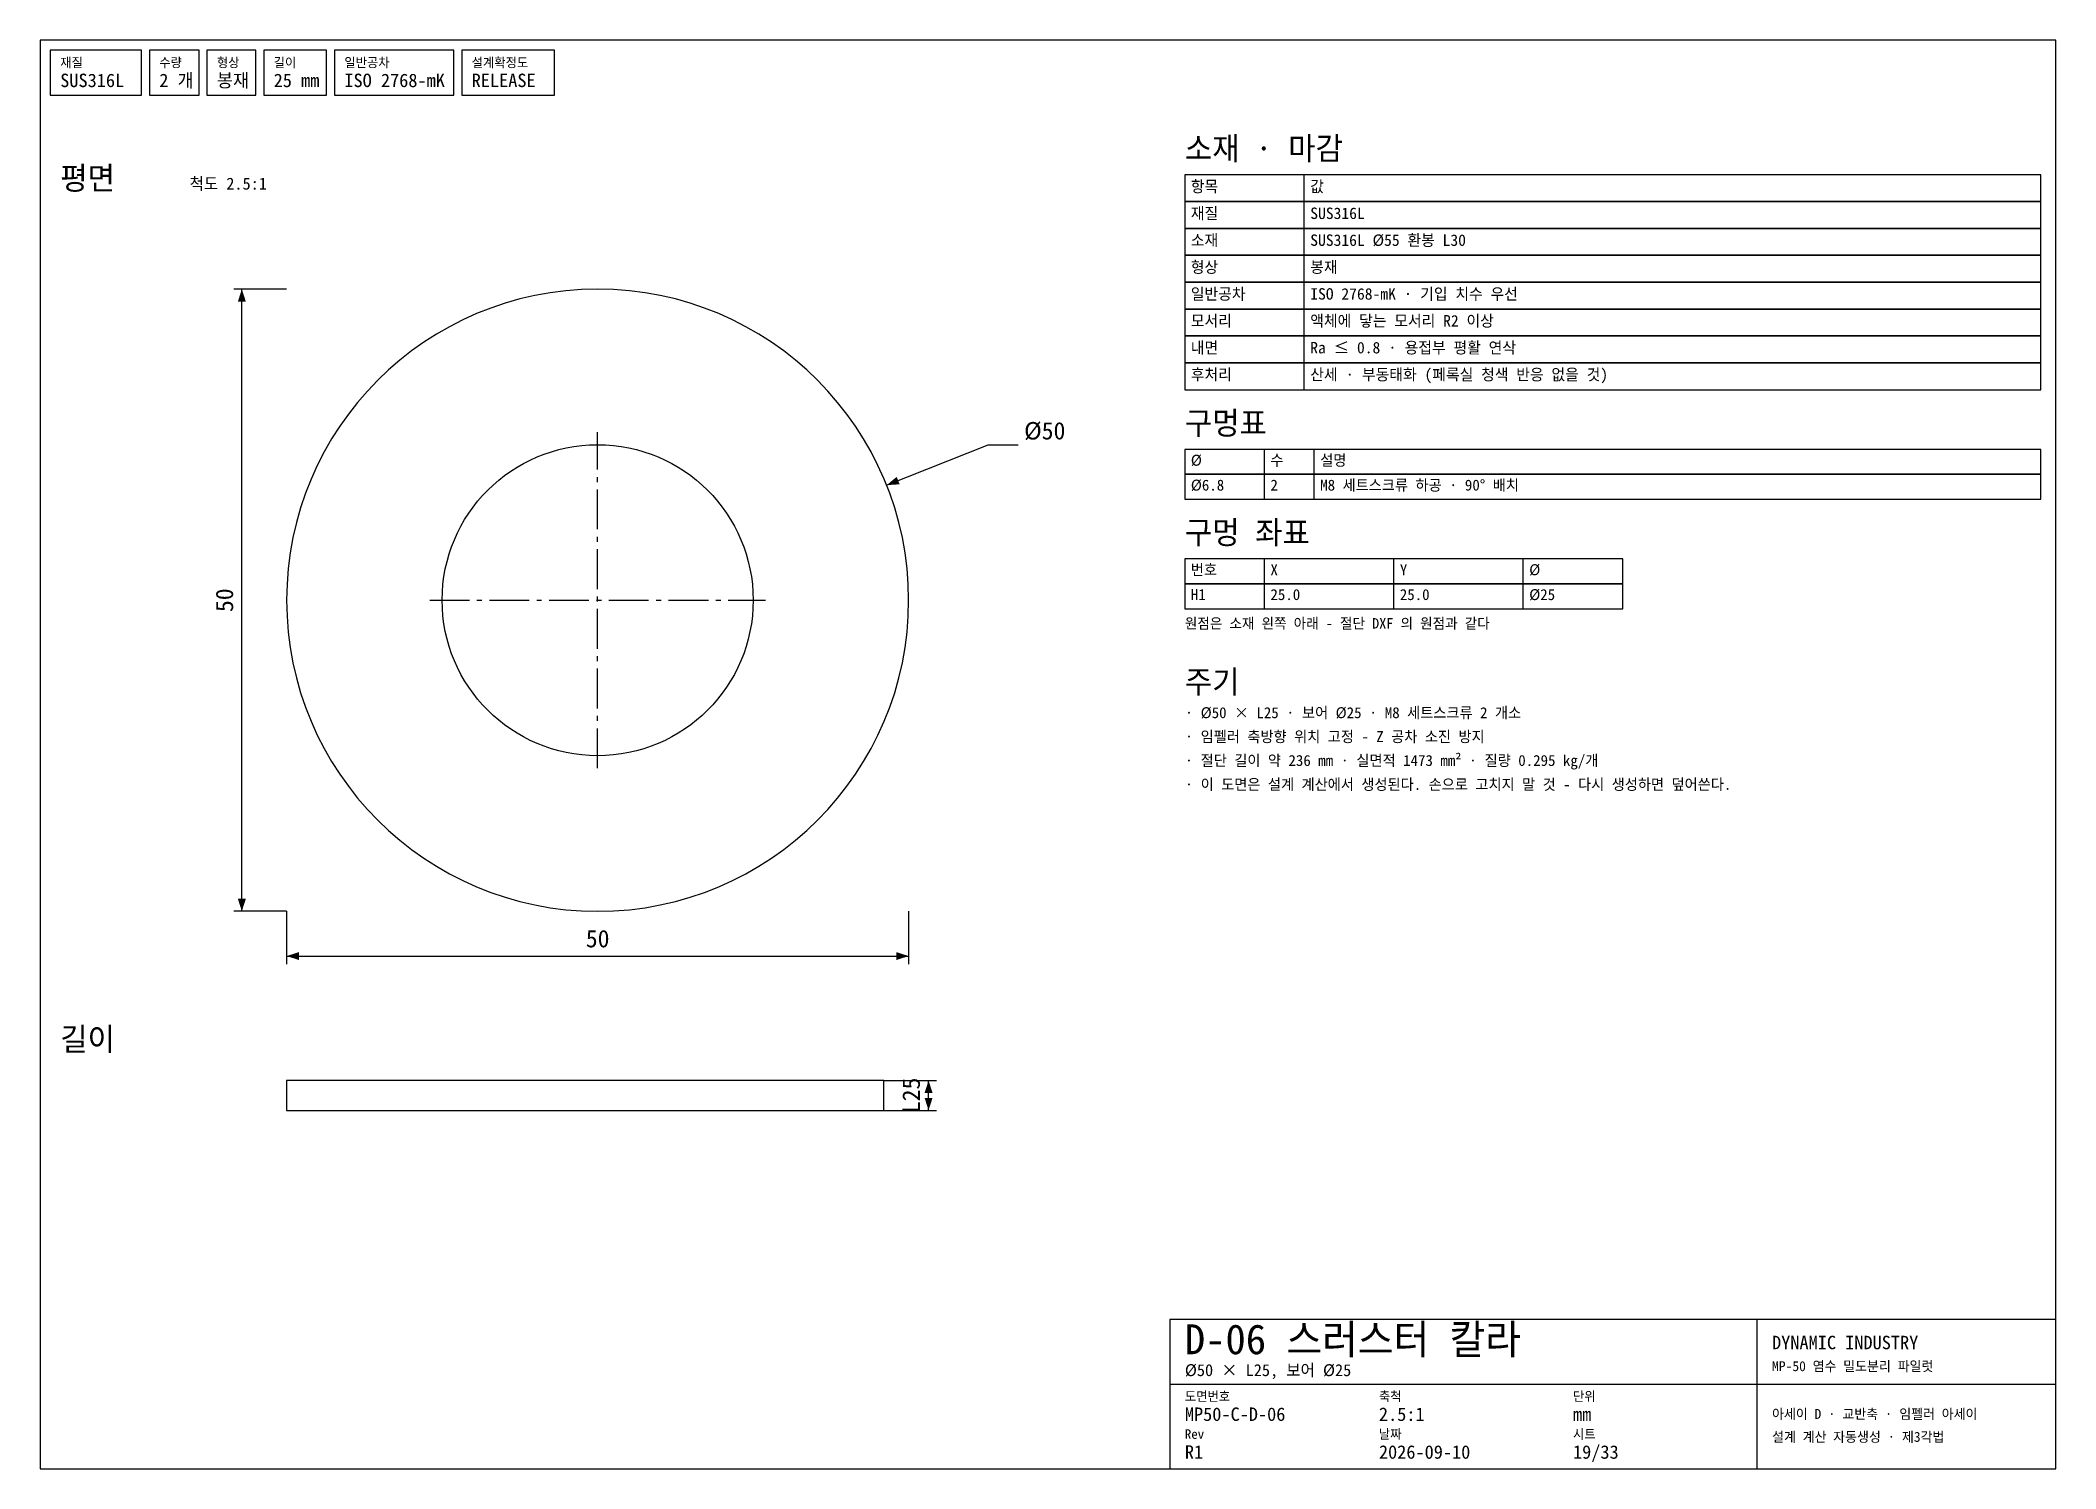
# Model space of a CAD drawing. Header units: millimetres. Extents: x 10 to 415, y 5 to 292.
import ezdxf
from ezdxf.enums import TextEntityAlignment as Align

# ---------------------------------------------------------------- set-up
doc = ezdxf.new("R2010")
doc.units = ezdxf.units.MM
doc.linetypes.add('CENTER', pattern=[12, 8, -1.5, 1, -1.5])
for name, color, linetype in [('CENTER', 2, 'CENTER'), ('CUT', 7, 'CONTINUOUS'), ('DIM', 3, 'CONTINUOUS'), ('FRAME', 7, 'CONTINUOUS'), ('HOLE', 7, 'CONTINUOUS'), ('NOTE', 8, 'CONTINUOUS'), ('TEXT', 3, 'CONTINUOUS')]:
    doc.layers.add(name, color=color, linetype=linetype)

msp = doc.modelspace()

# ---------------------------------------------------------------- linework, layer by layer
at = {"layer": 'CENTER'}
for p, q in [((122, 145.75), (122, 213.25)), ((88.25, 179.5), (155.75, 179.5))]:
    msp.add_line(p, q, dxfattribs=at)
at = {"layer": 'CUT'}
msp.add_lwpolyline([(59.5, 179.5, 1), (184.5, 179.5, 1)], format="xyb", close=True, dxfattribs=at)
msp.add_lwpolyline([(59.5, 77), (179.5, 77), (179.5, 83), (59.5, 83)], close=True, dxfattribs=at)
at = {"layer": 'DIM'}
for p, q in [((59.5, 242), (48.9, 242)), ((50.5, 117), (50.5, 242)), ((180.067976, 202.616232), (200.5, 210.75)), ((200.5, 210.75), (206.5, 210.75)), ((59.5, 117), (48.9, 117)), ((59.5, 117), (59.5, 106.4)), ((184.5, 117), (184.5, 106.4)), ((59.5, 108), (184.5, 108)), ((179.5, 83), (190.1, 83)), ((188.5, 77), (188.5, 83)), ((179.5, 77), (190.1, 77))]:
    msp.add_line(p, q, dxfattribs=at)
for points in [[(50.5, 242), (49.7, 239.5), (51.3, 239.5)], [(180.067976, 202.616232), (182.686582, 202.797612), (182.094807, 204.284152)], [(50.5, 117), (51.3, 119.5), (49.7, 119.5)], [(59.5, 108), (62, 107.2), (62, 108.8)], [(184.5, 108), (182, 108.8), (182, 107.2)], [(188.5, 83), (187.7, 80.5), (189.3, 80.5)], [(188.5, 77), (189.3, 79.5), (187.7, 79.5)]]:
    msp.add_solid(points, dxfattribs=at)
at = {"layer": 'FRAME'}
for p, q in [((264, 259.6), (264, 265)), ((264, 254.2), (264, 259.6)), ((264, 248.8), (264, 254.2)), ((264, 243.4), (264, 248.8)), ((264, 238), (264, 243.4)), ((264, 232.6), (264, 238)), ((264, 227.2), (264, 232.6)), ((264, 221.8), (264, 227.2)), ((256, 204.8), (256, 209.8)), ((266, 204.8), (266, 209.8)), ((256, 199.8), (256, 204.8)), ((266, 199.8), (266, 204.8)), ((256, 182.8), (256, 187.8)), ((282, 182.8), (282, 187.8)), ((308, 182.8), (308, 187.8)), ((256, 177.8), (256, 182.8)), ((282, 177.8), (282, 182.8)), ((308, 177.8), (308, 182.8)), ((355, 5), (355, 35)), ((237, 22), (415, 22))]:
    msp.add_line(p, q, dxfattribs=at)
for points in [[(10, 5), (415, 5), (415, 292), (10, 292)], [(12, 281), (30.3104, 281), (30.3104, 290), (12, 290)], [(31.9104, 281), (41.895296, 281), (41.895296, 290), (31.9104, 290)], [(43.495296, 281), (53.295296, 281), (53.295296, 290), (43.495296, 290)], [(54.895296, 281), (67.502432, 281), (67.502432, 290), (54.895296, 290)], [(69.102432, 281), (93.085856, 281), (93.085856, 290), (69.102432, 290)], [(94.685856, 281), (113.33192, 281), (113.33192, 290), (94.685856, 290)], [(240, 259.6), (412, 259.6), (412, 265), (240, 265)], [(240, 254.2), (412, 254.2), (412, 259.6), (240, 259.6)], [(240, 248.8), (412, 248.8), (412, 254.2), (240, 254.2)], [(240, 243.4), (412, 243.4), (412, 248.8), (240, 248.8)], [(240, 238), (412, 238), (412, 243.4), (240, 243.4)], [(240, 232.6), (412, 232.6), (412, 238), (240, 238)], [(240, 227.2), (412, 227.2), (412, 232.6), (240, 232.6)], [(240, 221.8), (412, 221.8), (412, 227.2), (240, 227.2)], [(240, 204.8), (412, 204.8), (412, 209.8), (240, 209.8)], [(240, 199.8), (412, 199.8), (412, 204.8), (240, 204.8)], [(240, 182.8), (328, 182.8), (328, 187.8), (240, 187.8)], [(240, 177.8), (328, 177.8), (328, 182.8), (240, 182.8)], [(237, 5), (415, 5), (415, 35), (237, 35)]]:
    msp.add_lwpolyline(points, close=True, dxfattribs=at)
at = {"layer": 'HOLE'}
msp.add_lwpolyline([(90.75, 179.5, -1), (153.25, 179.5, -1)], format="xyb", close=True, dxfattribs=at)

# ---------------------------------------------------------------- texts
at = {"layer": 'DIM'}
msp.add_text('Ø50', height=3.5, dxfattribs=at).set_placement((207.7, 211.8))
for s, p in [('50', (48.75, 179.5)), ('L25', (186.75, 80))]:
    msp.add_text(s, height=3.5, rotation=90, dxfattribs=at).set_placement(p, align=Align.CENTER)
msp.add_text('50', height=3.5, dxfattribs=at).set_placement((122, 109.75), align=Align.CENTER)
at = {"layer": 'FRAME'}
for s, height, p in [('SUS316L', 2.7, (14, 282.6)), ('2 개', 2.7, (33.9104, 282.6)), ('봉재', 2.7, (45.495296, 282.6)), ('25 mm', 2.7, (56.895296, 282.6)), ('ISO 2768-mK', 2.7, (71.102432, 282.6)), ('RELEASE', 2.7, (96.685856, 282.6)), ('소재 · 마감', 4.6, (240, 268)), ('평면', 4.6, (14, 262)), ('항목', 2.3, (241.2, 261.495)), ('값', 2.3, (265.2, 261.495)), ('구멍표', 4.6, (240, 212.8)), ('Ø', 2.2, (241.2, 206.53)), ('수', 2.2, (257.2, 206.53)), ('설명', 2.2, (267.2, 206.53)), ('구멍 좌표', 4.6, (240, 190.8)), ('번호', 2.2, (241.2, 184.53)), ('X', 2.2, (257.2, 184.53)), ('Y', 2.2, (283.2, 184.53)), ('Ø', 2.2, (309.2, 184.53)), ('주기', 4.6, (240, 160.8)), ('길이', 4.6, (14, 89)), ('D-06 스러스터 칼라', 6, (240, 28)), ('DYNAMIC INDUSTRY', 2.7, (358, 29))]:
    msp.add_text(s, height=height, dxfattribs=at).set_placement(p)
at = {"layer": 'NOTE'}
for s, height, p in [('원점은 소재 왼쪽 아래 - 절단 DXF 의 원점과 같다', 2.1, (240, 173.8)), ('· Ø50 × L25 · 보어 Ø25 · M8 세트스크류 2 개소', 2.2, (240, 155.8)), ('· 임펠러 축방향 위치 고정 - Z 공차 소진 방지', 2.2, (240, 151)), ('· 절단 길이 약 236 mm · 실면적 1473 mm² · 질량 0.295 kg/개', 2.2, (240, 146.2)), ('· 이 도면은 설계 계산에서 생성된다. 손으로 고치지 말 것 - 다시 생성하면 덮어쓴다.', 2.2, (240, 141.4))]:
    msp.add_text(s, height=height, dxfattribs=at).set_placement(p)
at = {"layer": 'TEXT'}
for s, height, p in [('재질', 1.9, (14, 286.6)), ('수량', 1.9, (33.9104, 286.6)), ('형상', 1.9, (45.495296, 286.6)), ('길이', 1.9, (56.895296, 286.6)), ('일반공차', 1.9, (71.102432, 286.6)), ('설계확정도', 1.9, (96.685856, 286.6)), ('척도 2.5:1', 2.4, (40, 262)), ('재질', 2.3, (241.2, 256.095)), ('SUS316L', 2.3, (265.2, 256.095)), ('소재', 2.3, (241.2, 250.695)), ('SUS316L Ø55 환봉 L30', 2.3, (265.2, 250.695)), ('형상', 2.3, (241.2, 245.295)), ('봉재', 2.3, (265.2, 245.295)), ('일반공차', 2.3, (241.2, 239.895)), ('ISO 2768-mK · 기입 치수 우선', 2.3, (265.2, 239.895)), ('모서리', 2.3, (241.2, 234.495)), ('액체에 닿는 모서리 R2 이상', 2.3, (265.2, 234.495)), ('내면', 2.3, (241.2, 229.095)), ('Ra ≤ 0.8 · 용접부 평활 연삭', 2.3, (265.2, 229.095)), ('후처리', 2.3, (241.2, 223.695)), ('산세 · 부동태화 (페록실 청색 반응 없을 것)', 2.3, (265.2, 223.695)), ('Ø6.8', 2.2, (241.2, 201.53)), ('2', 2.2, (257.2, 201.53)), ('M8 세트스크류 하공 · 90° 배치', 2.2, (267.2, 201.53)), ('H1', 2.2, (241.2, 179.53)), ('25.0', 2.2, (257.2, 179.53)), ('25.0', 2.2, (283.2, 179.53)), ('Ø25', 2.2, (309.2, 179.53)), ('Ø50 × L25, 보어 Ø25', 2.4, (240, 23.6)), ('MP-50 염수 밀도분리 파일럿', 2, (358, 24.6)), ('도면번호', 1.9, (240, 18.6)), ('축척', 1.9, (279, 18.6)), ('단위', 1.9, (318, 18.6)), ('MP50-C-D-06', 2.7, (240, 14.6)), ('2.5:1', 2.7, (279, 14.6)), ('mm', 2.7, (318, 14.6)), ('아세이 D · 교반축 · 임펠러 아세이', 2, (358, 15)), ('Rev', 1.9, (240, 11)), ('날짜', 1.9, (279, 11)), ('시트', 1.9, (318, 11)), ('설계 계산 자동생성 · 제3각법', 2, (358, 10.4)), ('R1', 2.7, (240, 7)), ('2026-09-10', 2.7, (279, 7)), ('19/33', 2.7, (318, 7))]:
    msp.add_text(s, height=height, dxfattribs=at).set_placement(p)

doc.saveas('drawing.dxf')
